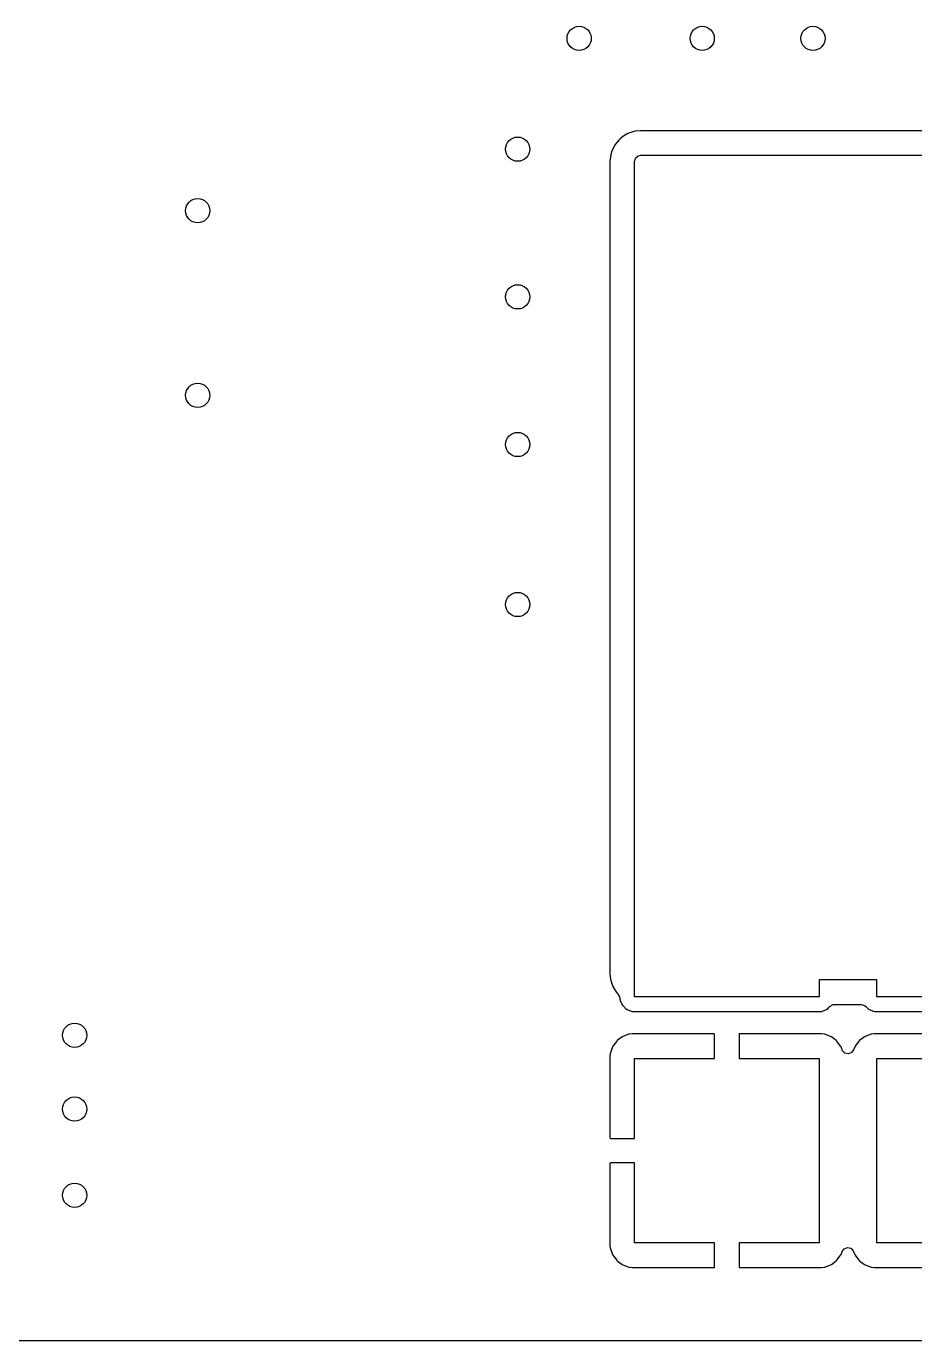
# Model space of a CAD drawing. Extents: x 0.02 to 3.18, y 0.02 to 2.78.
# Drawn here: x 1.171 to 1.893, y 0.022 to 1.09 of the extents above; entities that cross this region are included whole.
import ezdxf

# ---------------------------------------------------------------- set-up
doc = ezdxf.new("R2010")
doc.units = 0
doc.header["$MEASUREMENT"] = 0
doc.layers.add('BLACK', color=7, linetype='CONTINUOUS')

msp = doc.modelspace()

# ---------------------------------------------------------------- linework, layer by layer
at = {"layer": 'BLACK', "linetype": 'CONTINUOUS'}
for p, q in [((1.66365, 1.00409), (1.65959, 1.00274)), ((1.66459, 1.0043), (1.66365, 1.00409)), ((1.66558, 1.00451), (1.66459, 1.0043)), ((1.66571, 1.00454), (1.66558, 1.00451)), ((1.66558, 1.00451), (1.66558, 1.00451)), ((1.66996, 1.005), (1.66571, 1.00454)), ((2.01004, 1.005), (1.66996, 1.005)), ((1.64896, 0.993534), (1.6466, 0.988356)), ((1.65212, 0.997176), (1.64896, 0.993534)), ((1.65257, 0.997703), (1.65212, 0.997176)), ((1.65269, 0.997836), (1.65257, 0.997703)), ((1.653, 0.998105), (1.65269, 0.997836)), ((1.65467, 0.999551), (1.653, 0.998105)), ((1.6548, 0.999667), (1.65467, 0.999551)), ((1.65467, 0.999551), (1.65467, 0.999551)), ((1.65959, 1.00274), (1.6548, 0.999667)), ((1.64578, 0.985499), (1.64503, 0.980214)), ((1.64581, 0.985674), (1.64578, 0.985499)), ((1.64578, 0.985499), (1.64578, 0.985499)), ((1.6466, 0.988356), (1.64581, 0.985674)), ((1.665, 0.980039), (1.66579, 0.982721)), ((1.66579, 0.982721), (1.6679, 0.984552)), ((1.6679, 0.984552), (1.66996, 0.985)), ((1.66996, 0.985), (2.01004, 0.985)), ((1.64503, 0.980214), (1.645, 0.980039)), ((1.645, 0.980039), (1.645, 0.319961)), ((1.64503, 0.980214), (1.64503, 0.980214)), ((1.665, 0.30122), (1.665, 0.980039)), ((1.645, 0.319961), (1.64546, 0.315709)), ((1.64546, 0.315709), (1.64591, 0.313649)), ((1.64591, 0.313649), (1.64726, 0.309592)), ((1.86185, 0.315), (1.815, 0.315)), ((1.815, 0.315), (1.815, 0.30122)), ((1.86185, 0.30122), (1.86185, 0.315)), ((1.64726, 0.309592), (1.65033, 0.304803)), ((1.65033, 0.304803), (1.65045, 0.304669)), ((1.65045, 0.304669), (1.65045, 0.304669)), ((1.65045, 0.304669), (1.65196, 0.302928)), ((1.65196, 0.302928), (1.65312, 0.300386)), ((1.65312, 0.300386), (1.65317, 0.29968)), ((1.65317, 0.29968), (1.65317, 0.299463)), ((1.65317, 0.299463), (1.65329, 0.298431)), ((1.815, 0.30122), (1.665, 0.30122)), ((2.01185, 0.30122), (1.86185, 0.30122)), ((1.65329, 0.298431), (1.65344, 0.298091)), ((1.65344, 0.298091), (1.65344, 0.298091)), ((1.65344, 0.298091), (1.65482, 0.295)), ((1.65482, 0.295), (1.65508, 0.294403)), ((1.65508, 0.294403), (1.65541, 0.29408)), ((1.65541, 0.29408), (1.65541, 0.29408)), ((1.65541, 0.29408), (1.65594, 0.29355)), ((1.65594, 0.29355), (1.6582, 0.29129)), ((1.6582, 0.29129), (1.65862, 0.291105)), ((1.65862, 0.291105), (1.65862, 0.291105)), ((1.65862, 0.291105), (1.65894, 0.29096)), ((1.65894, 0.29096), (1.66223, 0.289508)), ((1.66223, 0.289508), (1.66324, 0.28939)), ((1.66324, 0.28939), (1.81676, 0.28939)), ((1.81676, 0.28939), (1.8169, 0.289407)), ((1.8169, 0.289407), (1.81719, 0.289442)), ((1.8169, 0.289407), (1.8169, 0.289407)), ((1.81719, 0.289442), (1.81779, 0.289513)), ((1.81779, 0.289513), (1.82105, 0.29096)), ((1.82105, 0.29096), (1.8214, 0.291116)), ((1.8214, 0.291116), (1.82182, 0.291302)), ((1.82182, 0.291302), (1.82328, 0.292765)), ((1.82328, 0.292765), (1.82406, 0.293544)), ((1.82406, 0.293544), (1.82651, 0.294886)), ((1.82651, 0.294886), (1.82757, 0.295)), ((1.82757, 0.295), (1.84928, 0.295)), ((1.84928, 0.295), (1.85196, 0.294213)), ((1.85196, 0.294213), (1.85279, 0.29355)), ((1.85279, 0.29355), (1.85505, 0.29129)), ((1.85505, 0.29129), (1.85547, 0.291105)), ((1.85547, 0.291105), (1.85547, 0.291105)), ((1.85547, 0.291105), (1.8558, 0.29096)), ((1.8558, 0.29096), (1.85908, 0.289508)), ((1.85908, 0.289508), (1.86009, 0.28939)), ((1.86009, 0.28939), (2.01361, 0.28939)), ((1.65501, 0.268732), (1.651, 0.26572)), ((1.65563, 0.269068), (1.65501, 0.268732)), ((1.66037, 0.270846), (1.65563, 0.269068)), ((1.66097, 0.270988), (1.66037, 0.270846)), ((1.66297, 0.271206), (1.66097, 0.270988)), ((1.66324, 0.27122), (1.66297, 0.271206)), ((1.72947, 0.27122), (1.66324, 0.27122)), ((1.72977, 0.271155), (1.72947, 0.27122)), ((1.72982, 0.271107), (1.72977, 0.271155)), ((1.73, 0.270507), (1.72982, 0.271107)), ((1.73, 0.25122), (1.73, 0.270507)), ((1.75007, 0.27099), (1.75, 0.270687)), ((1.75, 0.270687), (1.75, 0.25122)), ((1.75011, 0.271044), (1.75007, 0.27099)), ((1.75071, 0.27122), (1.75011, 0.271044)), ((1.81676, 0.27122), (1.75071, 0.27122)), ((1.81703, 0.271206), (1.81676, 0.27122)), ((1.81903, 0.270988), (1.81703, 0.271206)), ((1.81963, 0.270846), (1.81903, 0.270988)), ((1.82437, 0.269068), (1.81963, 0.270846)), ((1.82499, 0.268732), (1.82437, 0.269068)), ((1.829, 0.26572), (1.82499, 0.268732)), ((1.85186, 0.268732), (1.84785, 0.26572)), ((1.85248, 0.269068), (1.85186, 0.268732)), ((1.85722, 0.270846), (1.85248, 0.269068)), ((1.85782, 0.270988), (1.85722, 0.270846)), ((1.85982, 0.271206), (1.85782, 0.270988)), ((1.86009, 0.27122), (1.85982, 0.271206)), ((1.92632, 0.27122), (1.86009, 0.27122)), ((1.64715, 0.260593), (1.64537, 0.255851)), ((1.64749, 0.261207), (1.64715, 0.260593)), ((1.6505, 0.265225), (1.64749, 0.261207)), ((1.651, 0.26572), (1.6505, 0.265225)), ((1.8295, 0.265225), (1.829, 0.26572)), ((1.83251, 0.261207), (1.8295, 0.265225)), ((1.83285, 0.260593), (1.83251, 0.261207)), ((1.83378, 0.258104), (1.83285, 0.260593)), ((1.83407, 0.257476), (1.83378, 0.258104)), ((1.83604, 0.255496), (1.83407, 0.257476)), ((1.84307, 0.258104), (1.84139, 0.25587)), ((1.844, 0.260593), (1.84307, 0.258104)), ((1.84434, 0.261207), (1.844, 0.260593)), ((1.84735, 0.265225), (1.84434, 0.261207)), ((1.84785, 0.26572), (1.84735, 0.265225)), ((1.64501, 0.253247), (1.645, 0.252979)), ((1.645, 0.252979), (1.645, 0.186934)), ((1.64523, 0.25525), (1.64501, 0.253247)), ((1.64537, 0.255851), (1.64523, 0.25525)), ((1.665, 0.18622), (1.665, 0.25122)), ((1.665, 0.25122), (1.73, 0.25122)), ((1.75, 0.25122), (1.815, 0.25122)), ((1.815, 0.25122), (1.815, 0.10122)), ((1.83877, 0.254897), (1.83604, 0.255496)), ((1.84139, 0.25587), (1.83877, 0.254897)), ((1.86185, 0.10122), (1.86185, 0.25122)), ((1.86185, 0.25122), (1.92685, 0.25122)), ((1.645, 0.186934), (1.64518, 0.186334)), ((1.64518, 0.186334), (1.64523, 0.186286)), ((1.64523, 0.186286), (1.64553, 0.18622)), ((1.64553, 0.18622), (1.665, 0.18622)), ((1.64507, 0.16599), (1.645, 0.165687)), ((1.645, 0.165687), (1.645, 0.099462)), ((1.64511, 0.166044), (1.64507, 0.16599)), ((1.64571, 0.16622), (1.64511, 0.166044)), ((1.665, 0.16622), (1.64571, 0.16622)), ((1.665, 0.10122), (1.665, 0.16622)), ((1.645, 0.099462), (1.64501, 0.099193)), ((1.64501, 0.099193), (1.64523, 0.097191)), ((1.64523, 0.097191), (1.64537, 0.09659)), ((1.64537, 0.09659), (1.64715, 0.091848)), ((1.73, 0.10122), (1.665, 0.10122)), ((1.73, 0.081754), (1.73, 0.10122)), ((1.815, 0.10122), (1.75, 0.10122)), ((1.75, 0.10122), (1.75, 0.081934)), ((1.83378, 0.094337), (1.83546, 0.096571)), ((1.83546, 0.096571), (1.83808, 0.097544)), ((1.83808, 0.097544), (1.84081, 0.096945)), ((1.84081, 0.096945), (1.84278, 0.094965)), ((1.92685, 0.10122), (1.86185, 0.10122)), ((1.64715, 0.091848), (1.64749, 0.091234)), ((1.64749, 0.091234), (1.6505, 0.087216)), ((1.6505, 0.087216), (1.651, 0.086721)), ((1.651, 0.086721), (1.65501, 0.083709)), ((1.82499, 0.083709), (1.829, 0.086721)), ((1.829, 0.086721), (1.8295, 0.087216)), ((1.8295, 0.087216), (1.83251, 0.091234)), ((1.83251, 0.091234), (1.83285, 0.091848)), ((1.83285, 0.091848), (1.83378, 0.094337)), ((1.84278, 0.094965), (1.84307, 0.094337)), ((1.84307, 0.094337), (1.844, 0.091848)), ((1.844, 0.091848), (1.84434, 0.091234)), ((1.84434, 0.091234), (1.84735, 0.087216)), ((1.84735, 0.087216), (1.84785, 0.086721)), ((1.84785, 0.086721), (1.85186, 0.083709)), ((1.65501, 0.083709), (1.65563, 0.083373)), ((1.65563, 0.083373), (1.66037, 0.081595)), ((1.66037, 0.081595), (1.66097, 0.081453)), ((1.66097, 0.081453), (1.66297, 0.081235)), ((1.66297, 0.081235), (1.66324, 0.081221)), ((1.66324, 0.081221), (1.72929, 0.081221)), ((1.72929, 0.081221), (1.72989, 0.081397)), ((1.72989, 0.081397), (1.72993, 0.081451)), ((1.72993, 0.081451), (1.73, 0.081754)), ((1.75, 0.081934), (1.75018, 0.081334)), ((1.75018, 0.081334), (1.75023, 0.081286)), ((1.75023, 0.081286), (1.75053, 0.081221)), ((1.75053, 0.081221), (1.81676, 0.081221)), ((1.81676, 0.081221), (1.81703, 0.081235)), ((1.81703, 0.081235), (1.81903, 0.081453)), ((1.81903, 0.081453), (1.81963, 0.081595)), ((1.81963, 0.081595), (1.82437, 0.083373)), ((1.82437, 0.083373), (1.82499, 0.083709)), ((1.85186, 0.083709), (1.85248, 0.083373)), ((1.85248, 0.083373), (1.85722, 0.081595)), ((1.85722, 0.081595), (1.85782, 0.081453)), ((1.85782, 0.081453), (1.85982, 0.081235)), ((1.85982, 0.081235), (1.86009, 0.081221)), ((1.86009, 0.081221), (1.92614, 0.081221)), ((3.17323, 0.021811), (0.026772, 0.021811))]:
    msp.add_line(p, q, dxfattribs=at)
at = {"layer": 'BLACK'}
for centre in [(1.62, 1.08), (1.72, 1.08), (1.81, 1.08), (1.57, 0.99), (1.31, 0.94), (1.57, 0.87), (1.31, 0.79), (1.57, 0.75), (1.57, 0.62), (1.21, 0.27), (1.21, 0.21), (1.21, 0.14)]:
    msp.add_circle(centre, 0.009843, dxfattribs=at)

doc.saveas('drawing.dxf')
